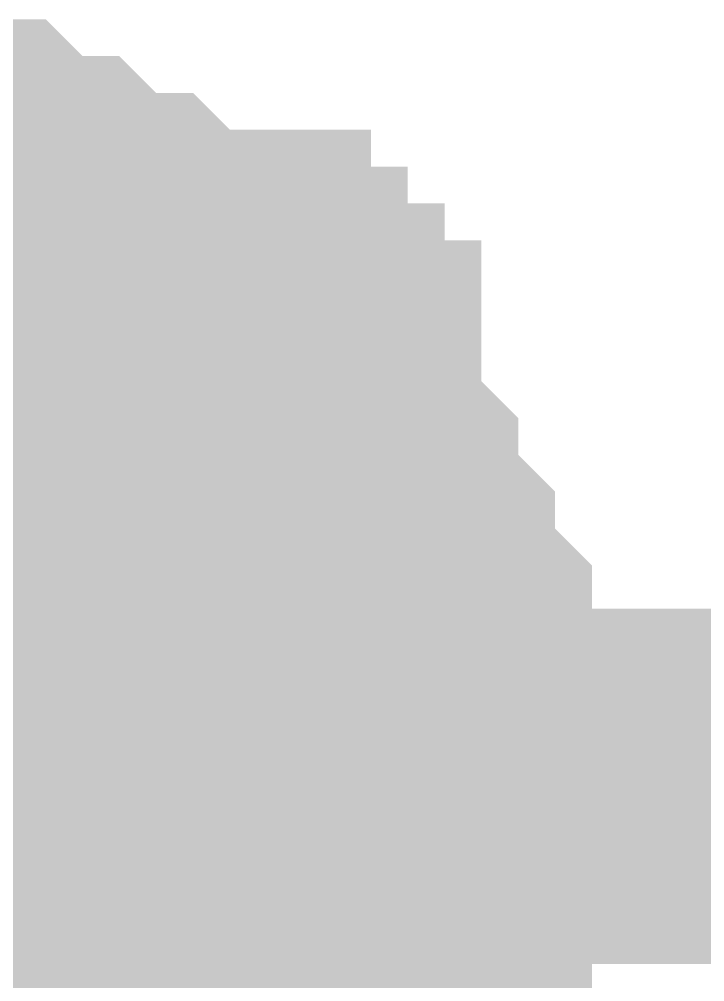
# Model space of a CAD drawing. Header units: millimetres. Extents: x 0 to 841, y 0 to 594.
# Drawn here: x 115.289 to 115.867, y 34.817 to 35.628 of the extents above; entities that cross this region are included whole.
import ezdxf

# ---------------------------------------------------------------- set-up
doc = ezdxf.new("R2010")
doc.units = ezdxf.units.MM
doc.layers.add('Sheet', color=255, linetype='Continuous')

msp = doc.modelspace()

# ---------------------------------------------------------------- linework, layer by layer
at = {"layer": 'Sheet', "const_width": 0.29972}
for points in [[(115.12507, 35.47845), (115.15613, 35.47845), (115.18719, 35.47845), (115.18719, 35.47845), (115.21824, 35.47845), (115.2493, 35.47845), (115.28035, 35.44738), (115.31141, 35.44738), (115.31141, 35.44738), (115.34247, 35.41632), (115.37352, 35.41632), (115.37352, 35.41632), (115.40458, 35.38525), (115.43564, 35.38525), (115.43564, 35.35418), (115.46669, 35.35418), (115.46669, 35.32312), (115.49775, 35.32312), (115.49775, 35.29205), (115.5288, 35.29205), (115.5288, 35.26098), (115.55986, 35.22992), (115.55986, 35.22992), (115.55986, 35.19885), (115.59092, 35.16778), (115.59092, 35.16778), (115.59092, 35.13672), (115.62197, 35.10565), (115.62197, 35.07458), (115.62197, 35.04351), (115.62197, 35.04351), (115.62197, 35.01245), (115.62197, 34.98138)], [(115.12507, 35.47845), (115.15613, 35.47845), (115.18719, 35.47845), (115.18719, 35.47845), (115.21824, 35.47845), (115.2493, 35.47845), (115.28035, 35.44738), (115.31141, 35.44738), (115.31141, 35.44738), (115.34247, 35.41632), (115.37352, 35.41632), (115.37352, 35.41632), (115.40458, 35.38525), (115.43564, 35.38525), (115.43564, 35.35418), (115.46669, 35.35418), (115.46669, 35.32312), (115.49775, 35.32312), (115.49775, 35.29205), (115.5288, 35.29205), (115.5288, 35.26098), (115.55986, 35.22992), (115.55986, 35.22992), (115.55986, 35.19885), (115.59092, 35.16778), (115.59092, 35.16778), (115.59092, 35.13672), (115.62197, 35.10565), (115.62197, 35.07458), (115.62197, 35.04351), (115.62197, 35.04351), (115.62197, 35.01245), (115.62197, 34.98138)], [(115.12507, 35.47845), (115.15613, 35.47845), (115.18719, 35.47845), (115.18719, 35.47845), (115.21824, 35.47845), (115.2493, 35.47845), (115.28035, 35.44738), (115.31141, 35.44738), (115.31141, 35.44738), (115.34247, 35.41632), (115.37352, 35.41632), (115.37352, 35.41632), (115.40458, 35.38525), (115.43564, 35.38525), (115.43564, 35.35418), (115.46669, 35.35418), (115.46669, 35.32312), (115.49775, 35.32312), (115.49775, 35.29205), (115.5288, 35.29205), (115.5288, 35.26098), (115.55986, 35.22992), (115.55986, 35.22992), (115.55986, 35.19885), (115.59092, 35.16778), (115.59092, 35.16778), (115.59092, 35.13672), (115.62197, 35.10565), (115.62197, 35.07458), (115.62197, 35.04351), (115.62197, 35.04351), (115.62197, 35.01245), (115.62197, 34.98138)], [(115.12507, 35.47845), (115.15613, 35.47845), (115.18719, 35.47845), (115.18719, 35.47845), (115.21824, 35.47845), (115.2493, 35.47845), (115.28035, 35.44738), (115.31141, 35.44738), (115.31141, 35.44738), (115.34247, 35.41632), (115.37352, 35.41632), (115.37352, 35.41632), (115.40458, 35.38525), (115.43564, 35.38525), (115.43564, 35.35418), (115.46669, 35.35418), (115.46669, 35.32312), (115.49775, 35.32312), (115.49775, 35.29205), (115.5288, 35.29205), (115.5288, 35.26098), (115.55986, 35.22992), (115.55986, 35.22992), (115.55986, 35.19885), (115.59092, 35.16778), (115.59092, 35.16778), (115.59092, 35.13672), (115.62197, 35.10565), (115.62197, 35.07458), (115.62197, 35.04351), (115.62197, 35.04351), (115.62197, 35.01245), (115.62197, 34.98138)], [(115.12507, 35.47845), (115.15613, 35.47845), (115.18719, 35.47845), (115.18719, 35.47845), (115.21824, 35.47845), (115.2493, 35.47845), (115.28035, 35.44738), (115.31141, 35.44738), (115.31141, 35.44738), (115.34247, 35.41632), (115.37352, 35.41632), (115.37352, 35.41632), (115.40458, 35.38525), (115.43564, 35.38525), (115.43564, 35.35418), (115.46669, 35.35418), (115.46669, 35.32312), (115.49775, 35.32312), (115.49775, 35.29205), (115.5288, 35.29205), (115.5288, 35.26098), (115.55986, 35.22992), (115.55986, 35.22992), (115.55986, 35.19885), (115.59092, 35.16778), (115.59092, 35.16778), (115.59092, 35.13672), (115.62197, 35.10565), (115.62197, 35.07458), (115.62197, 35.04351), (115.62197, 35.04351), (115.62197, 35.01245), (115.62197, 34.98138)], [(115.12507, 35.47845), (115.15613, 35.47845), (115.18719, 35.47845), (115.18719, 35.47845), (115.21824, 35.47845), (115.2493, 35.47845), (115.28035, 35.44738), (115.31141, 35.44738), (115.31141, 35.44738), (115.34247, 35.41632), (115.37352, 35.41632), (115.37352, 35.41632), (115.40458, 35.38525), (115.43564, 35.38525), (115.43564, 35.35418), (115.46669, 35.35418), (115.46669, 35.32312), (115.49775, 35.32312), (115.49775, 35.29205), (115.5288, 35.29205), (115.5288, 35.26098), (115.55986, 35.22992), (115.55986, 35.22992), (115.55986, 35.19885), (115.59092, 35.16778), (115.59092, 35.16778), (115.59092, 35.13672), (115.62197, 35.10565), (115.62197, 35.07458), (115.62197, 35.04351), (115.62197, 35.04351), (115.62197, 35.01245), (115.62197, 34.98138)], [(115.12507, 35.47845), (115.15613, 35.47845), (115.18719, 35.47845), (115.18719, 35.47845), (115.21824, 35.47845), (115.2493, 35.47845), (115.28035, 35.44738), (115.31141, 35.44738), (115.31141, 35.44738), (115.34247, 35.41632), (115.37352, 35.41632), (115.37352, 35.41632), (115.40458, 35.38525), (115.43564, 35.38525), (115.43564, 35.35418), (115.46669, 35.35418), (115.46669, 35.32312), (115.49775, 35.32312), (115.49775, 35.29205), (115.5288, 35.29205), (115.5288, 35.26098), (115.55986, 35.22992), (115.55986, 35.22992), (115.55986, 35.19885), (115.59092, 35.16778), (115.59092, 35.16778), (115.59092, 35.13672), (115.62197, 35.10565), (115.62197, 35.07458), (115.62197, 35.04351), (115.62197, 35.04351), (115.62197, 35.01245), (115.62197, 34.98138)], [(115.12507, 35.47845), (115.15613, 35.47845), (115.18719, 35.47845), (115.18719, 35.47845), (115.21824, 35.47845), (115.2493, 35.47845), (115.28035, 35.44738), (115.31141, 35.44738), (115.31141, 35.44738), (115.34247, 35.41632), (115.37352, 35.41632), (115.37352, 35.41632), (115.40458, 35.38525), (115.43564, 35.38525), (115.43564, 35.35418), (115.46669, 35.35418), (115.46669, 35.32312), (115.49775, 35.32312), (115.49775, 35.29205), (115.5288, 35.29205), (115.5288, 35.26098), (115.55986, 35.22992), (115.55986, 35.22992), (115.55986, 35.19885), (115.59092, 35.16778), (115.59092, 35.16778), (115.59092, 35.13672), (115.62197, 35.10565), (115.62197, 35.07458), (115.62197, 35.04351), (115.62197, 35.04351), (115.62197, 35.01245), (115.62197, 34.98138)], [(115.12507, 35.47845), (115.15613, 35.47845), (115.18719, 35.47845), (115.18719, 35.47845), (115.21824, 35.47845), (115.2493, 35.47845), (115.28035, 35.44738), (115.31141, 35.44738), (115.31141, 35.44738), (115.34247, 35.41632), (115.37352, 35.41632), (115.37352, 35.41632), (115.40458, 35.38525), (115.43564, 35.38525), (115.43564, 35.35418), (115.46669, 35.35418), (115.46669, 35.32312), (115.49775, 35.32312), (115.49775, 35.29205), (115.5288, 35.29205), (115.5288, 35.26098), (115.55986, 35.22992), (115.55986, 35.22992), (115.55986, 35.19885), (115.59092, 35.16778), (115.59092, 35.16778), (115.59092, 35.13672), (115.62197, 35.10565), (115.62197, 35.07458), (115.62197, 35.04351), (115.62197, 35.04351), (115.62197, 35.01245), (115.62197, 34.98138)], [(115.12507, 35.47845), (115.15613, 35.47845), (115.18719, 35.47845), (115.18719, 35.47845), (115.21824, 35.47845), (115.2493, 35.47845), (115.28035, 35.44738), (115.31141, 35.44738), (115.31141, 35.44738), (115.34247, 35.41632), (115.37352, 35.41632), (115.37352, 35.41632), (115.40458, 35.38525), (115.43564, 35.38525), (115.43564, 35.35418), (115.46669, 35.35418), (115.46669, 35.32312), (115.49775, 35.32312), (115.49775, 35.29205), (115.5288, 35.29205), (115.5288, 35.26098), (115.55986, 35.22992), (115.55986, 35.22992), (115.55986, 35.19885), (115.59092, 35.16778), (115.59092, 35.16778), (115.59092, 35.13672), (115.62197, 35.10565), (115.62197, 35.07458), (115.62197, 35.04351), (115.62197, 35.04351), (115.62197, 35.01245), (115.62197, 34.98138)], [(115.12507, 35.47845), (115.15613, 35.47845), (115.18719, 35.47845), (115.18719, 35.47845), (115.21824, 35.47845), (115.2493, 35.47845), (115.28035, 35.44738), (115.31141, 35.44738), (115.31141, 35.44738), (115.34247, 35.41632), (115.37352, 35.41632), (115.37352, 35.41632), (115.40458, 35.38525), (115.43564, 35.38525), (115.43564, 35.35418), (115.46669, 35.35418), (115.46669, 35.32312), (115.49775, 35.32312), (115.49775, 35.29205), (115.5288, 35.29205), (115.5288, 35.26098), (115.55986, 35.22992), (115.55986, 35.22992), (115.55986, 35.19885), (115.59092, 35.16778), (115.59092, 35.16778), (115.59092, 35.13672), (115.62197, 35.10565), (115.62197, 35.07458), (115.62197, 35.04351), (115.62197, 35.04351), (115.62197, 35.01245), (115.62197, 34.98138)], [(115.12507, 35.47845), (115.15613, 35.47845), (115.18719, 35.47845), (115.18719, 35.47845), (115.21824, 35.47845), (115.2493, 35.47845), (115.28035, 35.44738), (115.31141, 35.44738), (115.31141, 35.44738), (115.34247, 35.41632), (115.37352, 35.41632), (115.37352, 35.41632), (115.40458, 35.38525), (115.43564, 35.38525), (115.43564, 35.35418), (115.46669, 35.35418), (115.46669, 35.32312), (115.49775, 35.32312), (115.49775, 35.29205), (115.5288, 35.29205), (115.5288, 35.26098), (115.55986, 35.22992), (115.55986, 35.22992), (115.55986, 35.19885), (115.59092, 35.16778), (115.59092, 35.16778), (115.59092, 35.13672), (115.62197, 35.10565), (115.62197, 35.07458), (115.62197, 35.04351), (115.62197, 35.04351), (115.62197, 35.01245), (115.62197, 34.98138)], [(115.12507, 35.47845), (115.15613, 35.47845), (115.18719, 35.47845), (115.18719, 35.47845), (115.21824, 35.47845), (115.2493, 35.47845), (115.28035, 35.44738), (115.31141, 35.44738), (115.31141, 35.44738), (115.34247, 35.41632), (115.37352, 35.41632), (115.37352, 35.41632), (115.40458, 35.38525), (115.43564, 35.38525), (115.43564, 35.35418), (115.46669, 35.35418), (115.46669, 35.32312), (115.49775, 35.32312), (115.49775, 35.29205), (115.5288, 35.29205), (115.5288, 35.26098), (115.55986, 35.22992), (115.55986, 35.22992), (115.55986, 35.19885), (115.59092, 35.16778), (115.59092, 35.16778), (115.59092, 35.13672), (115.62197, 35.10565), (115.62197, 35.07458), (115.62197, 35.04351), (115.62197, 35.04351), (115.62197, 35.01245), (115.62197, 34.98138)], [(115.12507, 35.47845), (115.15613, 35.47845), (115.18719, 35.47845), (115.18719, 35.47845), (115.21824, 35.47845), (115.2493, 35.47845), (115.28035, 35.44738), (115.31141, 35.44738), (115.31141, 35.44738), (115.34247, 35.41632), (115.37352, 35.41632), (115.37352, 35.41632), (115.40458, 35.38525), (115.43564, 35.38525), (115.43564, 35.35418), (115.46669, 35.35418), (115.46669, 35.32312), (115.49775, 35.32312), (115.49775, 35.29205), (115.5288, 35.29205), (115.5288, 35.26098), (115.55986, 35.22992), (115.55986, 35.22992), (115.55986, 35.19885), (115.59092, 35.16778), (115.59092, 35.16778), (115.59092, 35.13672), (115.62197, 35.10565), (115.62197, 35.07458), (115.62197, 35.04351), (115.62197, 35.04351), (115.62197, 35.01245), (115.62197, 34.98138)], [(115.12507, 35.47845), (115.15613, 35.47845), (115.18719, 35.47845), (115.18719, 35.47845), (115.21824, 35.47845), (115.2493, 35.47845), (115.28035, 35.44738), (115.31141, 35.44738), (115.31141, 35.44738), (115.34247, 35.41632), (115.37352, 35.41632), (115.37352, 35.41632), (115.40458, 35.38525), (115.43564, 35.38525), (115.43564, 35.35418), (115.46669, 35.35418), (115.46669, 35.32312), (115.49775, 35.32312), (115.49775, 35.29205), (115.5288, 35.29205), (115.5288, 35.26098), (115.55986, 35.22992), (115.55986, 35.22992), (115.55986, 35.19885), (115.59092, 35.16778), (115.59092, 35.16778), (115.59092, 35.13672), (115.62197, 35.10565), (115.62197, 35.07458), (115.62197, 35.04351), (115.62197, 35.04351), (115.62197, 35.01245), (115.62197, 34.98138)], [(115.12507, 35.47845), (115.15613, 35.47845), (115.18719, 35.47845), (115.18719, 35.47845), (115.21824, 35.47845), (115.2493, 35.47845), (115.28035, 35.44738), (115.31141, 35.44738), (115.31141, 35.44738), (115.34247, 35.41632), (115.37352, 35.41632), (115.37352, 35.41632), (115.40458, 35.38525), (115.43564, 35.38525), (115.43564, 35.35418), (115.46669, 35.35418), (115.46669, 35.32312), (115.49775, 35.32312), (115.49775, 35.29205), (115.5288, 35.29205), (115.5288, 35.26098), (115.55986, 35.22992), (115.55986, 35.22992), (115.55986, 35.19885), (115.59092, 35.16778), (115.59092, 35.16778), (115.59092, 35.13672), (115.62197, 35.10565), (115.62197, 35.07458), (115.62197, 35.04351), (115.62197, 35.04351), (115.62197, 35.01245), (115.62197, 34.98138)], [(115.12507, 35.47845), (115.15613, 35.47845), (115.18719, 35.47845), (115.18719, 35.47845), (115.21824, 35.47845), (115.2493, 35.47845), (115.28035, 35.44738), (115.31141, 35.44738), (115.31141, 35.44738), (115.34247, 35.41632), (115.37352, 35.41632), (115.37352, 35.41632), (115.40458, 35.38525), (115.43564, 35.38525), (115.43564, 35.35418), (115.46669, 35.35418), (115.46669, 35.32312), (115.49775, 35.32312), (115.49775, 35.29205), (115.5288, 35.29205), (115.5288, 35.26098), (115.55986, 35.22992), (115.55986, 35.22992), (115.55986, 35.19885), (115.59092, 35.16778), (115.59092, 35.16778), (115.59092, 35.13672), (115.62197, 35.10565), (115.62197, 35.07458), (115.62197, 35.04351), (115.62197, 35.04351), (115.62197, 35.01245), (115.62197, 34.98138)], [(115.12507, 35.47845), (115.15613, 35.47845), (115.18719, 35.47845), (115.18719, 35.47845), (115.21824, 35.47845), (115.2493, 35.47845), (115.28035, 35.44738), (115.31141, 35.44738), (115.31141, 35.44738), (115.34247, 35.41632), (115.37352, 35.41632), (115.37352, 35.41632), (115.40458, 35.38525), (115.43564, 35.38525), (115.43564, 35.35418), (115.46669, 35.35418), (115.46669, 35.32312), (115.49775, 35.32312), (115.49775, 35.29205), (115.5288, 35.29205), (115.5288, 35.26098), (115.55986, 35.22992), (115.55986, 35.22992), (115.55986, 35.19885), (115.59092, 35.16778), (115.59092, 35.16778), (115.59092, 35.13672), (115.62197, 35.10565), (115.62197, 35.07458), (115.62197, 35.04351), (115.62197, 35.04351), (115.62197, 35.01245), (115.62197, 34.98138)], [(115.12507, 35.47845), (115.15613, 35.47845), (115.18719, 35.47845), (115.18719, 35.47845), (115.21824, 35.47845), (115.2493, 35.47845), (115.28035, 35.44738), (115.31141, 35.44738), (115.31141, 35.44738), (115.34247, 35.41632), (115.37352, 35.41632), (115.37352, 35.41632), (115.40458, 35.38525), (115.43564, 35.38525), (115.43564, 35.35418), (115.46669, 35.35418), (115.46669, 35.32312), (115.49775, 35.32312), (115.49775, 35.29205), (115.5288, 35.29205), (115.5288, 35.26098), (115.55986, 35.22992), (115.55986, 35.22992), (115.55986, 35.19885), (115.59092, 35.16778), (115.59092, 35.16778), (115.59092, 35.13672), (115.62197, 35.10565), (115.62197, 35.07458), (115.62197, 35.04351), (115.62197, 35.04351), (115.62197, 35.01245), (115.62197, 34.98138)], [(115.12507, 35.47845), (115.15613, 35.47845), (115.18719, 35.47845), (115.18719, 35.47845), (115.21824, 35.47845), (115.2493, 35.47845), (115.28035, 35.44738), (115.31141, 35.44738), (115.31141, 35.44738), (115.34247, 35.41632), (115.37352, 35.41632), (115.37352, 35.41632), (115.40458, 35.38525), (115.43564, 35.38525), (115.43564, 35.35418), (115.46669, 35.35418), (115.46669, 35.32312), (115.49775, 35.32312), (115.49775, 35.29205), (115.5288, 35.29205), (115.5288, 35.26098), (115.55986, 35.22992), (115.55986, 35.22992), (115.55986, 35.19885), (115.59092, 35.16778), (115.59092, 35.16778), (115.59092, 35.13672), (115.62197, 35.10565), (115.62197, 35.07458), (115.62197, 35.04351), (115.62197, 35.04351), (115.62197, 35.01245), (115.62197, 34.98138)], [(115.12507, 34.98138), (135.12522, 34.98138)], [(115.62197, 34.98138), (115.62197, 34.95031), (115.62197, 34.91925), (115.62197, 34.91925), (115.62197, 34.88818), (115.62197, 34.85711), (115.59092, 34.82605), (115.59092, 34.79498), (115.59092, 34.79498), (115.55986, 34.76391), (115.55986, 34.73285), (115.55986, 34.73285), (115.5288, 34.70178), (115.5288, 34.67071), (115.49775, 34.67071), (115.49775, 34.63964)], [(115.62197, 34.98138), (115.62197, 34.95031), (115.62197, 34.91925), (115.62197, 34.91925), (115.62197, 34.88818), (115.62197, 34.85711), (115.59092, 34.82605), (115.59092, 34.79498), (115.59092, 34.79498), (115.55986, 34.76391), (115.55986, 34.73285), (115.55986, 34.73285), (115.5288, 34.70178), (115.5288, 34.67071), (115.49775, 34.67071), (115.49775, 34.63964)], [(115.62197, 34.98138), (115.62197, 34.95031), (115.62197, 34.91925), (115.62197, 34.91925), (115.62197, 34.88818), (115.62197, 34.85711), (115.59092, 34.82605), (115.59092, 34.79498), (115.59092, 34.79498), (115.55986, 34.76391), (115.55986, 34.73285), (115.55986, 34.73285), (115.5288, 34.70178), (115.5288, 34.67071), (115.49775, 34.67071), (115.49775, 34.63964)], [(115.62197, 34.98138), (115.62197, 34.95031), (115.62197, 34.91925), (115.62197, 34.91925), (115.62197, 34.88818), (115.62197, 34.85711), (115.59092, 34.82605), (115.59092, 34.79498), (115.59092, 34.79498), (115.55986, 34.76391), (115.55986, 34.73285), (115.55986, 34.73285), (115.5288, 34.70178), (115.5288, 34.67071), (115.49775, 34.67071), (115.49775, 34.63964)], [(115.62197, 34.98138), (115.62197, 34.95031), (115.62197, 34.91925), (115.62197, 34.91925), (115.62197, 34.88818), (115.62197, 34.85711), (115.59092, 34.82605), (115.59092, 34.79498), (115.59092, 34.79498), (115.55986, 34.76391), (115.55986, 34.73285), (115.55986, 34.73285), (115.5288, 34.70178), (115.5288, 34.67071), (115.49775, 34.67071), (115.49775, 34.63964)], [(115.62197, 34.98138), (115.62197, 34.95031), (115.62197, 34.91925), (115.62197, 34.91925), (115.62197, 34.88818), (115.62197, 34.85711), (115.59092, 34.82605), (115.59092, 34.79498), (115.59092, 34.79498), (115.55986, 34.76391), (115.55986, 34.73285), (115.55986, 34.73285), (115.5288, 34.70178), (115.5288, 34.67071), (115.49775, 34.67071), (115.49775, 34.63964)], [(115.62197, 34.98138), (115.62197, 34.95031), (115.62197, 34.91925), (115.62197, 34.91925), (115.62197, 34.88818), (115.62197, 34.85711), (115.59092, 34.82605), (115.59092, 34.79498), (115.59092, 34.79498), (115.55986, 34.76391), (115.55986, 34.73285), (115.55986, 34.73285), (115.5288, 34.70178), (115.5288, 34.67071), (115.49775, 34.67071), (115.49775, 34.63964)], [(115.62197, 34.98138), (115.62197, 34.95031), (115.62197, 34.91925), (115.62197, 34.91925), (115.62197, 34.88818), (115.62197, 34.85711), (115.59092, 34.82605), (115.59092, 34.79498), (115.59092, 34.79498), (115.55986, 34.76391), (115.55986, 34.73285), (115.55986, 34.73285), (115.5288, 34.70178), (115.5288, 34.67071), (115.49775, 34.67071), (115.49775, 34.63964)], [(115.62197, 34.98138), (115.62197, 34.95031), (115.62197, 34.91925), (115.62197, 34.91925), (115.62197, 34.88818), (115.62197, 34.85711), (115.59092, 34.82605), (115.59092, 34.79498), (115.59092, 34.79498), (115.55986, 34.76391), (115.55986, 34.73285), (115.55986, 34.73285), (115.5288, 34.70178), (115.5288, 34.67071), (115.49775, 34.67071), (115.49775, 34.63964)], [(115.62197, 34.98138), (115.62197, 34.95031), (115.62197, 34.91925), (115.62197, 34.91925), (115.62197, 34.88818), (115.62197, 34.85711), (115.59092, 34.82605), (115.59092, 34.79498), (115.59092, 34.79498), (115.55986, 34.76391), (115.55986, 34.73285), (115.55986, 34.73285), (115.5288, 34.70178), (115.5288, 34.67071), (115.49775, 34.67071), (115.49775, 34.63964)], [(115.62197, 34.98138), (115.62197, 34.95031), (115.62197, 34.91925), (115.62197, 34.91925), (115.62197, 34.88818), (115.62197, 34.85711), (115.59092, 34.82605), (115.59092, 34.79498), (115.59092, 34.79498), (115.55986, 34.76391), (115.55986, 34.73285), (115.55986, 34.73285), (115.5288, 34.70178), (115.5288, 34.67071), (115.49775, 34.67071), (115.49775, 34.63964)], [(115.62197, 34.98138), (115.62197, 34.95031), (115.62197, 34.91925), (115.62197, 34.91925), (115.62197, 34.88818), (115.62197, 34.85711), (115.59092, 34.82605), (115.59092, 34.79498), (115.59092, 34.79498), (115.55986, 34.76391), (115.55986, 34.73285), (115.55986, 34.73285), (115.5288, 34.70178), (115.5288, 34.67071), (115.49775, 34.67071), (115.49775, 34.63964)], [(115.62197, 34.98138), (115.62197, 34.95031), (115.62197, 34.91925), (115.62197, 34.91925), (115.62197, 34.88818), (115.62197, 34.85711), (115.59092, 34.82605), (115.59092, 34.79498), (115.59092, 34.79498), (115.55986, 34.76391), (115.55986, 34.73285), (115.55986, 34.73285), (115.5288, 34.70178), (115.5288, 34.67071), (115.49775, 34.67071), (115.49775, 34.63964)], [(115.62197, 34.98138), (115.62197, 34.95031), (115.62197, 34.91925), (115.62197, 34.91925), (115.62197, 34.88818), (115.62197, 34.85711), (115.59092, 34.82605), (115.59092, 34.79498), (115.59092, 34.79498), (115.55986, 34.76391), (115.55986, 34.73285), (115.55986, 34.73285), (115.5288, 34.70178), (115.5288, 34.67071), (115.49775, 34.67071), (115.49775, 34.63964)], [(115.62197, 34.98138), (115.62197, 34.95031), (115.62197, 34.91925), (115.62197, 34.91925), (115.62197, 34.88818), (115.62197, 34.85711), (115.59092, 34.82605), (115.59092, 34.79498), (115.59092, 34.79498), (115.55986, 34.76391), (115.55986, 34.73285), (115.55986, 34.73285), (115.5288, 34.70178), (115.5288, 34.67071), (115.49775, 34.67071), (115.49775, 34.63964)], [(115.62197, 34.98138), (115.62197, 34.95031), (115.62197, 34.91925), (115.62197, 34.91925), (115.62197, 34.88818), (115.62197, 34.85711), (115.59092, 34.82605), (115.59092, 34.79498), (115.59092, 34.79498), (115.55986, 34.76391), (115.55986, 34.73285), (115.55986, 34.73285), (115.5288, 34.70178), (115.5288, 34.67071), (115.49775, 34.67071), (115.49775, 34.63964)], [(115.62197, 34.98138), (115.62197, 34.95031), (115.62197, 34.91925), (115.62197, 34.91925), (115.62197, 34.88818), (115.62197, 34.85711), (115.59092, 34.82605), (115.59092, 34.79498), (115.59092, 34.79498), (115.55986, 34.76391), (115.55986, 34.73285), (115.55986, 34.73285), (115.5288, 34.70178), (115.5288, 34.67071), (115.49775, 34.67071), (115.49775, 34.63964)], [(115.62197, 34.98138), (115.62197, 34.95031), (115.62197, 34.91925), (115.62197, 34.91925), (115.62197, 34.88818), (115.62197, 34.85711), (115.59092, 34.82605), (115.59092, 34.79498), (115.59092, 34.79498), (115.55986, 34.76391), (115.55986, 34.73285), (115.55986, 34.73285), (115.5288, 34.70178), (115.5288, 34.67071), (115.49775, 34.67071), (115.49775, 34.63964)], [(115.62197, 34.98138), (115.62197, 34.95031), (115.62197, 34.91925), (115.62197, 34.91925), (115.62197, 34.88818), (115.62197, 34.85711), (115.59092, 34.82605), (115.59092, 34.79498), (115.59092, 34.79498), (115.55986, 34.76391), (115.55986, 34.73285), (115.55986, 34.73285), (115.5288, 34.70178), (115.5288, 34.67071), (115.49775, 34.67071), (115.49775, 34.63964)], [(115.62197, 34.98138), (115.62197, 34.95031), (115.62197, 34.91925), (115.62197, 34.91925), (115.62197, 34.88818), (115.62197, 34.85711), (115.59092, 34.82605), (115.59092, 34.79498), (115.59092, 34.79498), (115.55986, 34.76391), (115.55986, 34.73285), (115.55986, 34.73285), (115.5288, 34.70178), (115.5288, 34.67071), (115.49775, 34.67071), (115.49775, 34.63964)], [(115.62197, 34.98138), (115.62197, 34.98138), (115.62197, 34.98138), (115.62197, 34.98138), (115.62197, 34.98138), (115.62197, 34.98138), (115.62197, 34.98138), (115.62197, 34.98138), (115.62197, 34.98138), (115.62197, 34.98138), (115.62197, 34.98138), (115.62197, 34.98138), (115.62197, 34.98138), (115.62197, 34.98138), (115.62197, 34.98138), (115.62197, 34.98138), (115.62197, 34.98138), (115.62197, 34.98138), (115.62197, 34.98138), (115.62197, 34.98138), (115.62197, 34.98138), (115.62197, 34.98138), (115.62197, 34.98138), (115.62197, 34.98138), (115.62197, 34.98138), (115.62197, 34.98138), (115.62197, 34.98138), (115.62197, 34.98138), (115.62197, 34.98138), (115.62197, 34.98138), (115.62197, 34.98138), (115.62197, 34.98138), (115.62197, 34.98138)], [(115.62197, 34.98138), (115.62197, 34.98138)], [(115.62197, 34.98138), (115.62197, 34.98138), (115.62197, 34.98138), (115.62197, 34.98138), (115.62197, 34.98138), (115.62197, 34.98138), (115.62197, 34.98138), (115.62197, 34.98138), (115.62197, 34.98138), (115.62197, 34.98138), (115.62197, 34.98138), (115.62197, 34.98138), (115.62197, 34.98138), (115.62197, 34.98138), (115.62197, 34.98138), (115.62197, 34.98138), (115.62197, 34.98138), (115.62197, 34.98138), (115.62197, 34.98138), (115.62197, 34.98138), (115.62197, 34.98138), (115.62197, 34.98138), (115.62197, 34.98138), (115.62197, 34.98138), (115.62197, 34.98138), (115.62197, 34.98138), (115.62197, 34.98138), (115.62197, 34.98138), (115.62197, 34.98138), (115.62197, 34.98138), (115.62197, 34.98138), (115.62197, 34.98138), (115.62197, 34.98138)], [(115.62197, 34.98138), (115.62197, 34.98138)], [(115.62197, 34.98138), (115.62197, 34.98138), (115.62197, 34.98138), (115.62197, 34.98138), (115.62197, 34.98138), (115.62197, 34.98138), (115.62197, 34.98138), (115.62197, 34.98138), (115.62197, 34.98138), (115.62197, 34.98138), (115.62197, 34.98138), (115.62197, 34.98138), (115.62197, 34.98138), (115.62197, 34.98138), (115.62197, 34.98138), (115.62197, 34.98138), (115.62197, 34.98138), (115.62197, 34.98138), (115.62197, 34.98138), (115.62197, 34.98138), (115.62197, 34.98138), (115.62197, 34.98138), (115.62197, 34.98138), (115.62197, 34.98138), (115.62197, 34.98138), (115.62197, 34.98138), (115.62197, 34.98138), (115.62197, 34.98138), (115.62197, 34.98138), (115.62197, 34.98138), (115.62197, 34.98138), (115.62197, 34.98138), (115.62197, 34.98138)], [(115.62197, 34.98138), (115.62197, 34.98138)], [(115.62197, 34.98138), (115.62197, 34.98138), (115.62197, 34.98138), (115.62197, 34.98138), (115.62197, 34.98138), (115.62197, 34.98138), (115.62197, 34.98138), (115.62197, 34.98138), (115.62197, 34.98138), (115.62197, 34.98138), (115.62197, 34.98138), (115.62197, 34.98138), (115.62197, 34.98138), (115.62197, 34.98138), (115.62197, 34.98138), (115.62197, 34.98138), (115.62197, 34.98138), (115.62197, 34.98138), (115.62197, 34.98138), (115.62197, 34.98138), (115.62197, 34.98138), (115.62197, 34.98138), (115.62197, 34.98138), (115.62197, 34.98138), (115.62197, 34.98138), (115.62197, 34.98138), (115.62197, 34.98138), (115.62197, 34.98138), (115.62197, 34.98138), (115.62197, 34.98138), (115.62197, 34.98138), (115.62197, 34.98138), (115.62197, 34.98138)], [(115.62197, 34.98138), (115.62197, 34.98138)], [(115.62197, 34.98138), (115.62197, 34.98138), (115.62197, 34.98138), (115.62197, 34.98138), (115.62197, 34.98138), (115.62197, 34.98138), (115.62197, 34.98138), (115.62197, 34.98138), (115.62197, 34.98138), (115.62197, 34.98138), (115.62197, 34.98138), (115.62197, 34.98138), (115.62197, 34.98138), (115.62197, 34.98138), (115.62197, 34.98138), (115.62197, 34.98138), (115.62197, 34.98138), (115.62197, 34.98138), (115.62197, 34.98138), (115.62197, 34.98138), (115.62197, 34.98138), (115.62197, 34.98138), (115.62197, 34.98138), (115.62197, 34.98138), (115.62197, 34.98138), (115.62197, 34.98138), (115.62197, 34.98138), (115.62197, 34.98138), (115.62197, 34.98138), (115.62197, 34.98138), (115.62197, 34.98138), (115.62197, 34.98138), (115.62197, 34.98138)], [(115.62197, 34.98138), (115.62197, 34.98138)], [(115.62197, 34.98138), (115.62197, 34.98138), (115.62197, 34.98138), (115.62197, 34.98138), (115.62197, 34.98138), (115.62197, 34.98138), (115.62197, 34.98138), (115.62197, 34.98138), (115.62197, 34.98138), (115.62197, 34.98138), (115.62197, 34.98138), (115.62197, 34.98138), (115.62197, 34.98138), (115.62197, 34.98138), (115.62197, 34.98138), (115.62197, 34.98138), (115.62197, 34.98138), (115.62197, 34.98138), (115.62197, 34.98138), (115.62197, 34.98138), (115.62197, 34.98138), (115.62197, 34.98138), (115.62197, 34.98138), (115.62197, 34.98138), (115.62197, 34.98138), (115.62197, 34.98138), (115.62197, 34.98138), (115.62197, 34.98138), (115.62197, 34.98138), (115.62197, 34.98138), (115.62197, 34.98138), (115.62197, 34.98138), (115.62197, 34.98138)], [(115.62197, 34.98138), (115.62197, 34.98138)], [(115.62197, 34.98138), (115.62197, 34.98138), (115.62197, 34.98138), (115.62197, 34.98138), (115.62197, 34.98138), (115.62197, 34.98138), (115.62197, 34.98138), (115.62197, 34.98138), (115.62197, 34.98138), (115.62197, 34.98138), (115.62197, 34.98138), (115.62197, 34.98138), (115.62197, 34.98138), (115.62197, 34.98138), (115.62197, 34.98138), (115.62197, 34.98138), (115.62197, 34.98138), (115.62197, 34.98138), (115.62197, 34.98138), (115.62197, 34.98138), (115.62197, 34.98138), (115.62197, 34.98138), (115.62197, 34.98138), (115.62197, 34.98138), (115.62197, 34.98138), (115.62197, 34.98138), (115.62197, 34.98138), (115.62197, 34.98138), (115.62197, 34.98138), (115.62197, 34.98138), (115.62197, 34.98138), (115.62197, 34.98138), (115.62197, 34.98138)], [(115.62197, 34.98138), (115.62197, 34.98138)], [(115.62197, 34.98138), (115.62197, 34.98138), (115.62197, 34.98138), (115.62197, 34.98138), (115.62197, 34.98138), (115.62197, 34.98138), (115.62197, 34.98138), (115.62197, 34.98138), (115.62197, 34.98138), (115.62197, 34.98138), (115.62197, 34.98138), (115.62197, 34.98138), (115.62197, 34.98138), (115.62197, 34.98138), (115.62197, 34.98138), (115.62197, 34.98138), (115.62197, 34.98138), (115.62197, 34.98138), (115.62197, 34.98138), (115.62197, 34.98138), (115.62197, 34.98138), (115.62197, 34.98138), (115.62197, 34.98138), (115.62197, 34.98138), (115.62197, 34.98138), (115.62197, 34.98138), (115.62197, 34.98138), (115.62197, 34.98138), (115.62197, 34.98138), (115.62197, 34.98138), (115.62197, 34.98138), (115.62197, 34.98138), (115.62197, 34.98138)], [(115.62197, 34.98138), (115.62197, 34.98138)], [(115.62197, 34.98138), (115.62197, 34.98138), (115.62197, 34.98138), (115.62197, 34.98138), (115.62197, 34.98138), (115.62197, 34.98138), (115.62197, 34.98138), (115.62197, 34.98138), (115.62197, 34.98138), (115.62197, 34.98138), (115.62197, 34.98138), (115.62197, 34.98138), (115.62197, 34.98138), (115.62197, 34.98138), (115.62197, 34.98138), (115.62197, 34.98138), (115.62197, 34.98138), (115.62197, 34.98138), (115.62197, 34.98138), (115.62197, 34.98138), (115.62197, 34.98138), (115.62197, 34.98138), (115.62197, 34.98138), (115.62197, 34.98138), (115.62197, 34.98138), (115.62197, 34.98138), (115.62197, 34.98138), (115.62197, 34.98138), (115.62197, 34.98138), (115.62197, 34.98138), (115.62197, 34.98138), (115.62197, 34.98138), (115.62197, 34.98138)], [(115.62197, 34.98138), (115.62197, 34.98138)], [(115.62197, 34.98138), (115.62197, 34.98138), (115.62197, 34.98138), (115.62197, 34.98138), (115.62197, 34.98138), (115.62197, 34.98138), (115.62197, 34.98138), (115.62197, 34.98138), (115.62197, 34.98138), (115.62197, 34.98138), (115.62197, 34.98138), (115.62197, 34.98138), (115.62197, 34.98138), (115.62197, 34.98138), (115.62197, 34.98138), (115.62197, 34.98138), (115.62197, 34.98138), (115.62197, 34.98138), (115.62197, 34.98138), (115.62197, 34.98138), (115.62197, 34.98138), (115.62197, 34.98138), (115.62197, 34.98138), (115.62197, 34.98138), (115.62197, 34.98138), (115.62197, 34.98138), (115.62197, 34.98138), (115.62197, 34.98138), (115.62197, 34.98138), (115.62197, 34.98138), (115.62197, 34.98138), (115.62197, 34.98138), (115.62197, 34.98138)], [(115.62197, 34.98138), (115.62197, 34.98138)], [(115.62197, 34.98138), (115.62197, 34.98138), (115.62197, 34.98138), (115.62197, 34.98138), (115.62197, 34.98138), (115.62197, 34.98138), (115.62197, 34.98138), (115.62197, 34.98138), (115.62197, 34.98138), (115.62197, 34.98138), (115.62197, 34.98138), (115.62197, 34.98138), (115.62197, 34.98138), (115.62197, 34.98138), (115.62197, 34.98138), (115.62197, 34.98138), (115.62197, 34.98138), (115.62197, 34.98138), (115.62197, 34.98138), (115.62197, 34.98138), (115.62197, 34.98138), (115.62197, 34.98138), (115.62197, 34.98138), (115.62197, 34.98138), (115.62197, 34.98138), (115.62197, 34.98138), (115.62197, 34.98138), (115.62197, 34.98138), (115.62197, 34.98138), (115.62197, 34.98138), (115.62197, 34.98138), (115.62197, 34.98138), (115.62197, 34.98138)], [(115.62197, 34.98138), (115.62197, 34.98138)], [(115.62197, 34.98138), (115.62197, 34.98138), (115.62197, 34.98138), (115.62197, 34.98138), (115.62197, 34.98138), (115.62197, 34.98138), (115.62197, 34.98138), (115.62197, 34.98138), (115.62197, 34.98138), (115.62197, 34.98138), (115.62197, 34.98138), (115.62197, 34.98138), (115.62197, 34.98138), (115.62197, 34.98138), (115.62197, 34.98138), (115.62197, 34.98138), (115.62197, 34.98138), (115.62197, 34.98138), (115.62197, 34.98138), (115.62197, 34.98138), (115.62197, 34.98138), (115.62197, 34.98138), (115.62197, 34.98138), (115.62197, 34.98138), (115.62197, 34.98138), (115.62197, 34.98138), (115.62197, 34.98138), (115.62197, 34.98138), (115.62197, 34.98138), (115.62197, 34.98138), (115.62197, 34.98138), (115.62197, 34.98138), (115.62197, 34.98138)], [(115.62197, 34.98138), (115.62197, 34.98138)], [(115.62197, 34.98138), (115.62197, 34.98138), (115.62197, 34.98138), (115.62197, 34.98138), (115.62197, 34.98138), (115.62197, 34.98138), (115.62197, 34.98138), (115.62197, 34.98138), (115.62197, 34.98138), (115.62197, 34.98138), (115.62197, 34.98138), (115.62197, 34.98138), (115.62197, 34.98138), (115.62197, 34.98138), (115.62197, 34.98138), (115.62197, 34.98138), (115.62197, 34.98138), (115.62197, 34.98138), (115.62197, 34.98138), (115.62197, 34.98138), (115.62197, 34.98138), (115.62197, 34.98138), (115.62197, 34.98138), (115.62197, 34.98138), (115.62197, 34.98138), (115.62197, 34.98138), (115.62197, 34.98138), (115.62197, 34.98138), (115.62197, 34.98138), (115.62197, 34.98138), (115.62197, 34.98138), (115.62197, 34.98138), (115.62197, 34.98138)], [(115.62197, 34.98138), (115.62197, 34.98138)], [(115.62197, 34.98138), (115.62197, 34.98138), (115.62197, 34.98138), (115.62197, 34.98138), (115.62197, 34.98138), (115.62197, 34.98138), (115.62197, 34.98138), (115.62197, 34.98138), (115.62197, 34.98138), (115.62197, 34.98138), (115.62197, 34.98138), (115.62197, 34.98138), (115.62197, 34.98138), (115.62197, 34.98138), (115.62197, 34.98138), (115.62197, 34.98138), (115.62197, 34.98138), (115.62197, 34.98138), (115.62197, 34.98138), (115.62197, 34.98138), (115.62197, 34.98138), (115.62197, 34.98138), (115.62197, 34.98138), (115.62197, 34.98138), (115.62197, 34.98138), (115.62197, 34.98138), (115.62197, 34.98138), (115.62197, 34.98138), (115.62197, 34.98138), (115.62197, 34.98138), (115.62197, 34.98138), (115.62197, 34.98138), (115.62197, 34.98138)], [(115.62197, 34.98138), (115.62197, 34.98138)], [(115.62197, 34.98138), (115.62197, 34.98138), (115.62197, 34.98138), (115.62197, 34.98138), (115.62197, 34.98138), (115.62197, 34.98138), (115.62197, 34.98138), (115.62197, 34.98138), (115.62197, 34.98138), (115.62197, 34.98138), (115.62197, 34.98138), (115.62197, 34.98138), (115.62197, 34.98138), (115.62197, 34.98138), (115.62197, 34.98138), (115.62197, 34.98138), (115.62197, 34.98138), (115.62197, 34.98138), (115.62197, 34.98138), (115.62197, 34.98138), (115.62197, 34.98138), (115.62197, 34.98138), (115.62197, 34.98138), (115.62197, 34.98138), (115.62197, 34.98138), (115.62197, 34.98138), (115.62197, 34.98138), (115.62197, 34.98138), (115.62197, 34.98138), (115.62197, 34.98138), (115.62197, 34.98138), (115.62197, 34.98138), (115.62197, 34.98138)], [(115.62197, 34.98138), (115.62197, 34.98138)], [(115.62197, 34.98138), (115.62197, 34.98138), (115.62197, 34.98138), (115.62197, 34.98138), (115.62197, 34.98138), (115.62197, 34.98138), (115.62197, 34.98138), (115.62197, 34.98138), (115.62197, 34.98138), (115.62197, 34.98138), (115.62197, 34.98138), (115.62197, 34.98138), (115.62197, 34.98138), (115.62197, 34.98138), (115.62197, 34.98138), (115.62197, 34.98138), (115.62197, 34.98138), (115.62197, 34.98138), (115.62197, 34.98138), (115.62197, 34.98138), (115.62197, 34.98138), (115.62197, 34.98138), (115.62197, 34.98138), (115.62197, 34.98138), (115.62197, 34.98138), (115.62197, 34.98138), (115.62197, 34.98138), (115.62197, 34.98138), (115.62197, 34.98138), (115.62197, 34.98138), (115.62197, 34.98138), (115.62197, 34.98138), (115.62197, 34.98138)], [(115.62197, 34.98138), (115.62197, 34.98138)], [(115.62197, 34.98138), (115.62197, 34.98138), (115.62197, 34.98138), (115.62197, 34.98138), (115.62197, 34.98138), (115.62197, 34.98138), (115.62197, 34.98138), (115.62197, 34.98138), (115.62197, 34.98138), (115.62197, 34.98138), (115.62197, 34.98138), (115.62197, 34.98138), (115.62197, 34.98138), (115.62197, 34.98138), (115.62197, 34.98138), (115.62197, 34.98138), (115.62197, 34.98138), (115.62197, 34.98138), (115.62197, 34.98138), (115.62197, 34.98138), (115.62197, 34.98138), (115.62197, 34.98138), (115.62197, 34.98138), (115.62197, 34.98138), (115.62197, 34.98138), (115.62197, 34.98138), (115.62197, 34.98138), (115.62197, 34.98138), (115.62197, 34.98138), (115.62197, 34.98138), (115.62197, 34.98138), (115.62197, 34.98138), (115.62197, 34.98138)], [(115.62197, 34.98138), (115.62197, 34.98138)], [(115.62197, 34.98138), (115.62197, 34.98138), (115.62197, 34.98138), (115.62197, 34.98138), (115.62197, 34.98138), (115.62197, 34.98138), (115.62197, 34.98138), (115.62197, 34.98138), (115.62197, 34.98138), (115.62197, 34.98138), (115.62197, 34.98138), (115.62197, 34.98138), (115.62197, 34.98138), (115.62197, 34.98138), (115.62197, 34.98138), (115.62197, 34.98138), (115.62197, 34.98138), (115.62197, 34.98138), (115.62197, 34.98138), (115.62197, 34.98138), (115.62197, 34.98138), (115.62197, 34.98138), (115.62197, 34.98138), (115.62197, 34.98138), (115.62197, 34.98138), (115.62197, 34.98138), (115.62197, 34.98138), (115.62197, 34.98138), (115.62197, 34.98138), (115.62197, 34.98138), (115.62197, 34.98138), (115.62197, 34.98138), (115.62197, 34.98138)], [(115.62197, 34.98138), (115.62197, 34.98138)], [(115.62197, 34.98138), (115.62197, 34.98138), (115.62197, 34.98138), (115.62197, 34.98138), (115.62197, 34.98138), (115.62197, 34.98138), (115.62197, 34.98138), (115.62197, 34.98138), (115.62197, 34.98138), (115.62197, 34.98138), (115.62197, 34.98138), (115.62197, 34.98138), (115.62197, 34.98138), (115.62197, 34.98138), (115.62197, 34.98138), (115.62197, 34.98138), (115.62197, 34.98138), (115.62197, 34.98138), (115.62197, 34.98138), (115.62197, 34.98138), (115.62197, 34.98138), (115.62197, 34.98138), (115.62197, 34.98138), (115.62197, 34.98138), (115.62197, 34.98138), (115.62197, 34.98138), (115.62197, 34.98138), (115.62197, 34.98138), (115.62197, 34.98138), (115.62197, 34.98138), (115.62197, 34.98138), (115.62197, 34.98138), (115.62197, 34.98138)], [(115.62197, 34.98138), (115.62197, 34.98138)], [(115.62197, 34.98138), (115.62197, 34.98138), (115.62197, 34.98138), (115.62197, 34.98138), (115.62197, 34.98138), (115.62197, 34.98138), (115.62197, 34.98138), (115.62197, 34.98138), (115.62197, 34.98138), (115.62197, 34.98138), (115.62197, 34.98138), (115.62197, 34.98138), (115.62197, 34.98138), (115.62197, 34.98138), (115.62197, 34.98138), (115.62197, 34.98138), (115.62197, 34.98138), (115.62197, 34.98138), (115.62197, 34.98138), (115.62197, 34.98138), (115.62197, 34.98138), (115.62197, 34.98138), (115.62197, 34.98138), (115.62197, 34.98138), (115.62197, 34.98138), (115.62197, 34.98138), (115.62197, 34.98138), (115.62197, 34.98138), (115.62197, 34.98138), (115.62197, 34.98138), (115.62197, 34.98138), (115.62197, 34.98138), (115.62197, 34.98138)], [(115.62197, 34.98138), (115.62197, 34.98138)]]:
    msp.add_lwpolyline(points, dxfattribs=at)
at = {"layer": 'Sheet', "const_width": 0.508}
for points in [[(114.746, 35, 1), (115.254, 35, 1)], [(114.74606, 35, 1), (115.25406, 35, 1)]]:
    msp.add_lwpolyline(points, format="xyb", close=True, dxfattribs=at)

doc.saveas('drawing.dxf')
